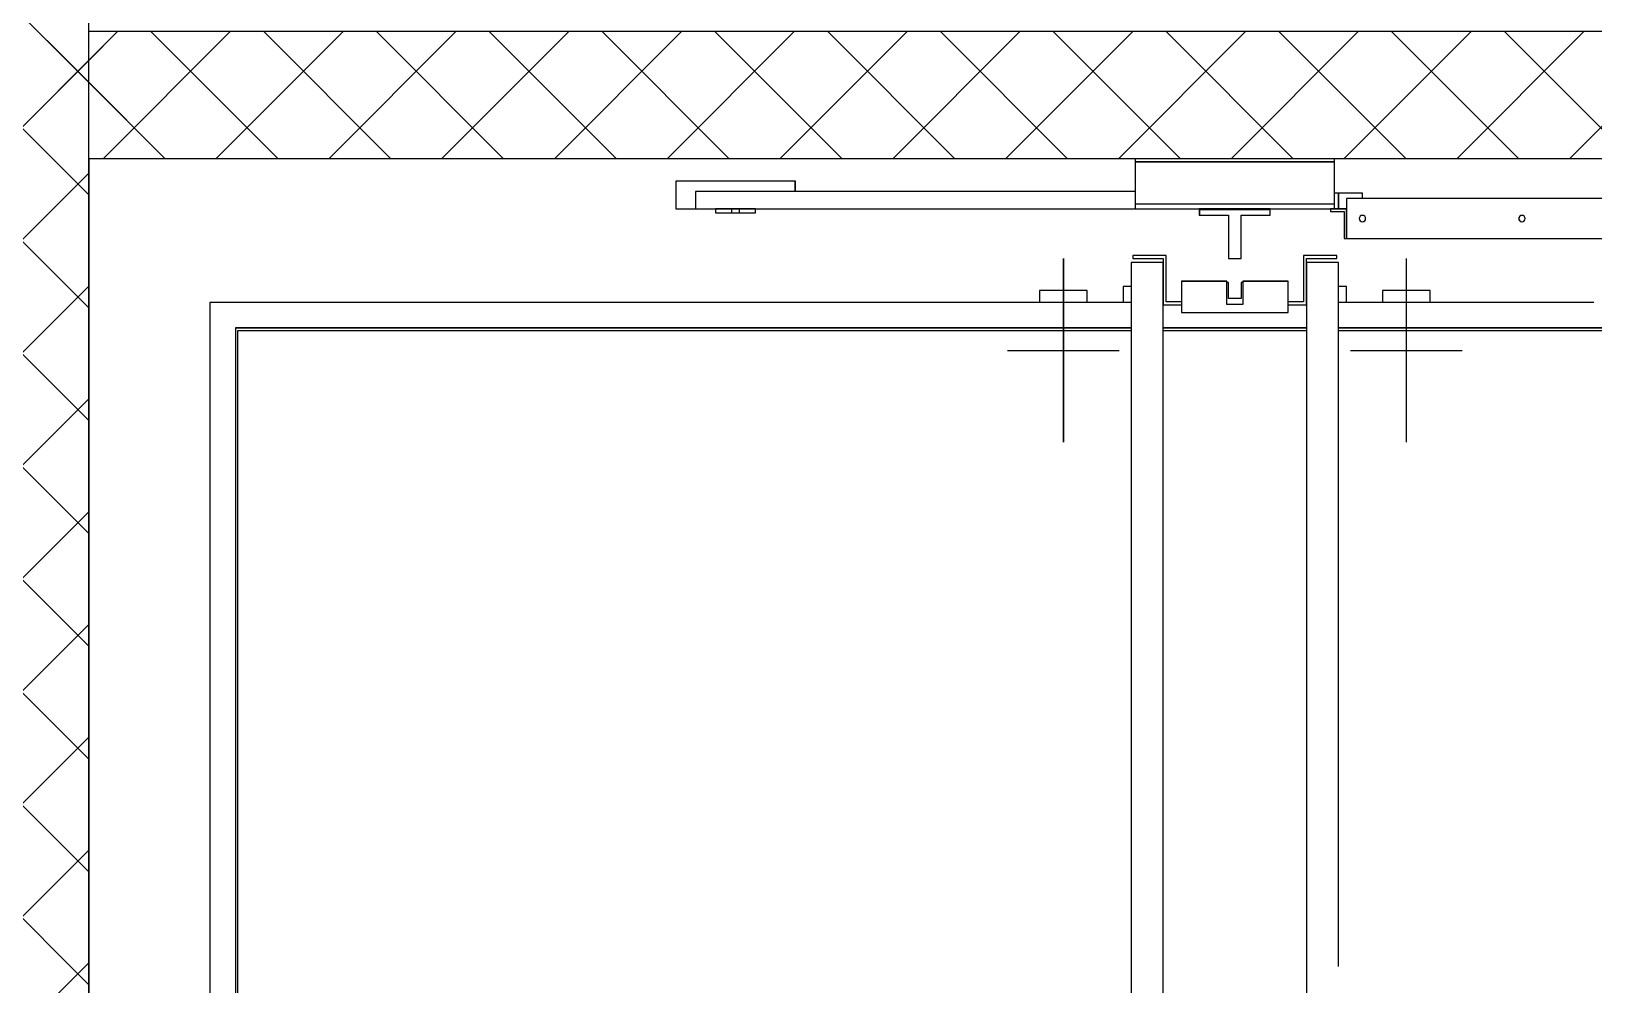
# Model space of a CAD drawing. Header units: millimetres. Extents: x 24747 to 137666, y -34589 to 43444.
# Drawn here: x 111600.2 to 111796.1, y 40464.8 to 40584.3 of the extents above; entities that cross this region are included whole.
import ezdxf

# ---------------------------------------------------------------- set-up
doc = ezdxf.new("R2010")
doc.units = ezdxf.units.MM
doc.header["$LTSCALE"] = 10
for name, color, linetype in [('EPC INTERRATO DEFINITIVO PILASTRI', 5, 'Continuous'), ('X_Ascensori', 6, 'Continuous'), ('X_MURI', 3, 'Continuous')]:
    doc.layers.add(name, color=color, linetype=linetype)
doc.layers.add('EPC RETINI PIANO INTERRATO DEFINITIVO', color=4, linetype='Continuous', lineweight=0)
pattern_1 = [(45, (157624.513, 6383.593), (-7.0710678, 7.0710678), []), (135, (157624.513, 6383.593), (-7.0710678, -7.0710678), [])]

# ---------------------------------------------------------------- blocks, each defined once
blk = doc.blocks.new('A$C63B8221F')
at = {"layer": 'X_Ascensori'}
for p, q in [((42460.8, 21577.83, 0), (42460.8, 21577.43, 0)), ((42485.8, 21577.83, 0), (42460.8, 21577.83, 0)), ((42460.8, 21577.43, 0), (42460.8, 21572.18, 0)), ((42485.8, 21577.43, 0), (42460.8, 21577.43, 0)), ((42460.8, 21577.43, 0), (42485.8, 21577.43, 0)), ((42485.8, 21577.43, 0), (42485.8, 21577.83, 0)), ((42485.8, 21572.18, 0), (42485.8, 21577.43, 0)), ((42403.2, 21575.03, 0), (42403.2, 21571.53, 0)), ((42418.2, 21575.03, 0), (42403.2, 21575.03, 0)), ((42418.2, 21573.73, 0), (42418.2, 21575.03, 0)), ((42405.7, 21573.73, 0), (42405.7, 21571.53, 0)), ((42460.8, 21573.73, 0), (42405.7, 21573.73, 0)), ((42486.3, 21573.53, 0), (42485.8, 21573.53, 0)), ((42486.3, 21571.53, 0), (42486.3, 21573.53, 0)), ((42489.3, 21573.53, 0), (42486.3, 21573.53, 0)), ((42486.3, 21573.53, 0), (42486.3, 21571.53, 0)), ((42487.3, 21572.83, 0), (42487.3, 21567.83, 0)), ((42520.3, 21572.83, 0), (42487.3, 21572.83, 0)), ((42489.3, 21572.83, 0), (42489.3, 21573.53, 0)), ((42403.2, 21571.53, 0), (42405.7, 21571.53, 0)), ((42405.7, 21571.53, 0), (42460.8, 21571.53, 0)), ((42410.2, 21571.53, 0), (42408.2, 21571.53, 0)), ((42408.2, 21571.53, 0), (42408.2, 21571.03, 0)), ((42408.2, 21571.03, 0), (42410.2, 21571.03, 0)), ((42411.2, 21571.53, 0), (42410.2, 21571.53, 0)), ((42410.2, 21571.53, 0), (42410.2, 21571.03, 0)), ((42410.2, 21571.03, 0), (42411.2, 21571.03, 0)), ((42411.2, 21571.03, 0), (42411.2, 21571.53, 0)), ((42413.2, 21571.53, 0), (42411.2, 21571.53, 0)), ((42411.2, 21571.03, 0), (42413.2, 21571.03, 0)), ((42413.2, 21571.03, 0), (42413.2, 21571.53, 0)), ((42460.8, 21572.18, 0), (42460.8, 21571.53, 0)), ((42460.8, 21572.18, 0), (42485.8, 21572.18, 0)), ((42460.8, 21571.53, 0), (42485.8, 21571.53, 0)), ((42477.75, 21571.53, 0), (42468.85, 21571.53, 0)), ((42468.85, 21571.53, 0), (42468.85, 21570.74, 0)), ((42468.85, 21571.53, 0), (42468.85, 21571.48, 0)), ((42468.85, 21571.48, 0), (42477.75, 21571.48, 0)), ((42468.85, 21570.74, 0), (42472.51, 21570.74, 0)), ((42472.51, 21570.74, 0), (42472.51, 21565.33, 0)), ((42474.1, 21565.33, 0), (42474.1, 21570.74, 0)), ((42474.1, 21570.74, 0), (42477.75, 21570.74, 0)), ((42477.75, 21570.74, 0), (42477.75, 21571.53, 0)), ((42477.75, 21571.48, 0), (42477.75, 21571.53, 0)), ((42485.3, 21571.53, 0), (42485.3, 21571.23, 0)), ((42487.3, 21571.53, 0), (42485.3, 21571.53, 0)), ((42485.3, 21571.23, 0), (42487, 21571.23, 0)), ((42485.8, 21571.53, 0), (42485.8, 21572.18, 0)), ((42485.8, 21571.53, 0), (42486.3, 21571.53, 0)), ((42486.3, 21571.53, 0), (42487.3, 21571.53, 0)), ((42487, 21571.23, 0), (42487, 21567.83, 0)), ((42487.3, 21567.83, 0), (42487.3, 21571.53, 0)), ((42488.93, 21570.48, 0), (42488.9, 21570.33, 0)), ((42489.02, 21570.61, 0), (42488.93, 21570.48, 0)), ((42489.15, 21570.7, 0), (42489.02, 21570.61, 0)), ((42489.3, 21570.73, 0), (42489.15, 21570.7, 0)), ((42489.46, 21570.7, 0), (42489.3, 21570.73, 0)), ((42489.59, 21570.61, 0), (42489.46, 21570.7, 0)), ((42489.67, 21570.48, 0), (42489.59, 21570.61, 0)), ((42489.7, 21570.33, 0), (42489.67, 21570.48, 0)), ((42508.93, 21570.48, 0), (42508.9, 21570.33, 0)), ((42509.02, 21570.61, 0), (42508.93, 21570.48, 0)), ((42509.15, 21570.7, 0), (42509.02, 21570.61, 0)), ((42509.3, 21570.73, 0), (42509.15, 21570.7, 0)), ((42509.46, 21570.7, 0), (42509.3, 21570.73, 0)), ((42509.59, 21570.61, 0), (42509.46, 21570.7, 0)), ((42509.67, 21570.48, 0), (42509.59, 21570.61, 0)), ((42509.7, 21570.33, 0), (42509.67, 21570.48, 0)), ((42488.9, 21570.33, 0), (42488.93, 21570.18, 0)), ((42488.93, 21570.18, 0), (42489.02, 21570.05, 0)), ((42489.02, 21570.05, 0), (42489.15, 21569.96, 0)), ((42489.15, 21569.96, 0), (42489.3, 21569.93, 0)), ((42489.3, 21569.93, 0), (42489.46, 21569.96, 0)), ((42489.46, 21569.96, 0), (42489.59, 21570.05, 0)), ((42489.59, 21570.05, 0), (42489.67, 21570.18, 0)), ((42489.67, 21570.18, 0), (42489.7, 21570.33, 0)), ((42508.9, 21570.33, 0), (42508.93, 21570.18, 0)), ((42508.93, 21570.18, 0), (42509.02, 21570.05, 0)), ((42509.02, 21570.05, 0), (42509.15, 21569.96, 0)), ((42509.15, 21569.96, 0), (42509.3, 21569.93, 0)), ((42509.3, 21569.93, 0), (42509.46, 21569.96, 0)), ((42509.46, 21569.96, 0), (42509.59, 21570.05, 0)), ((42509.59, 21570.05, 0), (42509.67, 21570.18, 0)), ((42509.67, 21570.18, 0), (42509.7, 21570.33, 0)), ((42487, 21567.83, 0), (42487.3, 21567.83, 0)), ((42487.3, 21567.83, 0), (42520.3, 21567.83, 0)), ((42451.8, 21565.31, 0), (42451.8, 21542.31, 0)), ((42464.3, 21564.81, 0), (42460.3, 21564.81, 0)), ((42460.3, 21564.81, 0), (42460.3, 21427.81, 0)), ((42460.5, 21565.71, 0), (42460.5, 21565.31, 0)), ((42464.7, 21565.71, 0), (42460.5, 21565.71, 0)), ((42460.5, 21565.31, 0), (42464.3, 21565.31, 0)), ((42464.3, 21565.31, 0), (42464.3, 21559.51, 0)), ((42464.3, 21427.81, 0), (42464.3, 21564.81, 0)), ((42464.7, 21559.91, 0), (42464.7, 21565.71, 0)), ((42472.51, 21565.33, 0), (42474.1, 21565.33, 0)), ((42486.1, 21565.71, 0), (42481.9, 21565.71, 0)), ((42481.9, 21565.71, 0), (42481.9, 21559.91, 0)), ((42482.3, 21565.31, 0), (42486.1, 21565.31, 0)), ((42482.3, 21559.51, 0), (42482.3, 21565.31, 0)), ((42486.3, 21564.81, 0), (42482.3, 21564.81, 0)), ((42482.3, 21564.81, 0), (42482.3, 21427.81, 0)), ((42486.1, 21565.31, 0), (42486.1, 21565.71, 0)), ((42486.3, 21476.56, 0), (42486.3, 21564.81, 0)), ((42494.8, 21565.31, 0), (42494.8, 21542.31, 0)), ((42448.8, 21561.31, 0), (42448.8, 21560.74, 0)), ((42454.8, 21561.31, 0), (42448.8, 21561.31, 0)), ((42448.8, 21560.74, 0), (42448.8, 21559.81, 0)), ((42454.8, 21560.74, 0), (42454.8, 21561.31, 0)), ((42454.8, 21559.81, 0), (42454.8, 21560.74, 0)), ((42459.3, 21561.81, 0), (42459.3, 21559.81, 0)), ((42460.3, 21561.81, 0), (42459.3, 21561.81, 0)), ((42472.3, 21562.46, 0), (42466.6, 21562.46, 0)), ((42466.6, 21562.46, 0), (42466.6, 21558.56, 0)), ((42472.3, 21559.56, 0), (42472.3, 21562.46, 0)), ((42472.5, 21562.31, 0), (42472.3, 21562.31, 0)), ((42472.5, 21560.31, 0), (42472.5, 21562.31, 0)), ((42474.1, 21562.31, 0), (42474.1, 21560.31, 0)), ((42474.3, 21562.31, 0), (42474.1, 21562.31, 0)), ((42480, 21562.46, 0), (42474.3, 21562.46, 0)), ((42474.3, 21562.46, 0), (42474.3, 21559.56, 0)), ((42480, 21558.56, 0), (42480, 21562.46, 0)), ((42487.3, 21561.81, 0), (42486.3, 21561.81, 0)), ((42487.3, 21559.81, 0), (42487.3, 21561.81, 0)), ((42491.8, 21561.31, 0), (42491.8, 21560.74, 0)), ((42497.8, 21561.31, 0), (42491.8, 21561.31, 0)), ((42491.8, 21560.74, 0), (42491.8, 21559.81, 0)), ((42497.8, 21560.74, 0), (42497.8, 21561.31, 0)), ((42497.8, 21559.81, 0), (42497.8, 21560.74, 0)), ((42460.3, 21559.81, 0), (42344.8, 21559.81, 0)), ((42344.8, 21559.81, 0), (42344.8, 21432.81, 0)), ((42464.3, 21559.51, 0), (42466.6, 21559.51, 0)), ((42466.6, 21559.91, 0), (42464.7, 21559.91, 0)), ((42474.3, 21559.56, 0), (42472.3, 21559.56, 0)), ((42474.1, 21560.31, 0), (42472.5, 21560.31, 0)), ((42481.9, 21559.91, 0), (42480, 21559.91, 0)), ((42480, 21559.51, 0), (42482.3, 21559.51, 0)), ((42518.3, 21559.81, 0), (42486.3, 21559.81, 0)), ((42466.6, 21558.56, 0), (42480, 21558.56, 0)), ((42460.3, 21556.61, 0), (42348, 21556.61, 0)), ((42348, 21556.61, 0), (42348, 21436.01, 0)), ((42348.3, 21556.31, 0), (42460.3, 21556.31, 0)), ((42348.3, 21436.31, 0), (42348.3, 21556.31, 0)), ((42482.3, 21556.61, 0), (42464.3, 21556.61, 0)), ((42464.3, 21556.31, 0), (42482.3, 21556.31, 0)), ((42578.6, 21556.61, 0), (42486.3, 21556.61, 0)), ((42486.3, 21556.31, 0), (42578.3, 21556.31, 0)), ((42444.8, 21553.81, 0), (42458.8, 21553.81, 0)), ((42487.8, 21553.81, 0), (42501.8, 21553.81, 0))]:
    blk.add_line(p, q, dxfattribs=at)

msp = doc.modelspace()

# ---------------------------------------------------------------- hatches: boundary and pattern name
at = {"layer": 'EPC RETINI PIANO INTERRATO DEFINITIVO'}
h = msp.add_hatch(dxfattribs=at)
h.set_pattern_fill('_USER', color=256, scale=10, angle=45, style=0, double=1, pattern_type=0)
h.set_pattern_definition(pattern_1)
h.paths.add_polyline_path([(108851.46132, 41258.30505), (108896.46132, 41258.30505), (108896.46132, 41208.30505), (108851.46132, 41208.30505)])
h.paths.add_polyline_path([(108851.46132, 40862.30505), (108896.46132, 40862.30505), (108896.46132, 40812.30505), (108851.46132, 40812.30505)])
h.paths.add_polyline_path([(109268.20701, 40828.18846), (109268.20701, 40801.18846), (109388.20701, 40801.18846), (109388.20701, 40828.18846)])
h.paths.add_polyline_path([(109851.46318, 40784.32741), (109878.46318, 40784.32741), (109878.46318, 40553.62981), (109851.46318, 40553.62981)])
h.paths.add_polyline_path([(110242.97444, 40784.32741), (110269.97444, 40784.32741), (110269.97444, 40664.32741), (110242.97444, 40664.32741)])
h.paths.add_polyline_path([(110952.44177, 40356.30491), (110932.44177, 40356.30491), (110932.44177, 40796.30491), (110952.44177, 40796.30491)])
h.paths.add_polyline_path([(111607.37262, 40584.30491), (111884.43408, 40584.30491), (111884.43408, 40568.32323), (111607.37262, 40568.32323)])
h.paths.add_polyline_path([(111607.37262, 40769.30491), (111884.37262, 40769.30491), (111884.37262, 40796.30491), (111580.37262, 40796.30491), (111580.37262, 40356.30491), (111884.37262, 40356.30491), (111884.37262, 40383.30491), (111607.37262, 40383.30491)])
h = msp.add_hatch(dxfattribs=at)
h.set_pattern_fill('_USER', color=256, scale=10, angle=45, style=0, double=1, pattern_type=0)
h.set_pattern_definition(pattern_1)
h.paths.add_polyline_path([(111884.37262, 40796.30491), (111580.37262, 40796.30491), (111580.37262, 40356.30491), (111884.37262, 40356.30491), (111884.37262, 40383.30491), (111607.37262, 40383.30491), (111607.37262, 40769.30491), (111884.37262, 40769.30491)])
h = msp.add_hatch(dxfattribs=at)
h.set_pattern_fill('_USER', color=256, scale=10, angle=45, style=0, double=1, pattern_type=0)
h.set_pattern_definition(pattern_1)
h.paths.add_polyline_path([(111607.37262, 40568.32323), (111884.43408, 40568.32323), (111884.43408, 40584.30491), (111607.37262, 40584.30491)])

# ---------------------------------------------------------------- linework, layer by layer
at = {"layer": 'EPC INTERRATO DEFINITIVO PILASTRI', "elevation": 0}
msp.add_lwpolyline([(111607.37262, 40769.30491), (111884.37262, 40769.30491), (111884.37262, 40796.30491), (111580.37262, 40796.30491), (111580.37262, 40356.30491), (111884.37262, 40356.30491), (111884.37262, 40383.30491), (111607.37262, 40383.30491), (111607.37262, 40769.30491)], dxfattribs=at)
msp.add_lwpolyline([(111607.37262, 40769.30491), (111884.37262, 40769.30491), (111884.37262, 40796.30491), (111580.37262, 40796.30491), (111580.37262, 40356.30491), (111884.37262, 40356.30491), (111884.37262, 40383.30491), (111607.37262, 40383.30491), (111607.37262, 40769.30491)], dxfattribs=at)
msp.add_lwpolyline([(111607.37262, 40584.30491), (111884.43408, 40584.30491), (111884.43408, 40568.32323), (111607.37262, 40568.32323)], close=True, dxfattribs=at)
msp.add_lwpolyline([(111607.37262, 40584.30491), (111884.43408, 40584.30491), (111884.43408, 40568.32323), (111607.37262, 40568.32323)], close=True, dxfattribs=at)
at = {"layer": 'X_Ascensori'}
for p, q in [((111738.57262, 40568.32323, 0), (111738.57262, 40567.92323, 0)), ((111763.57262, 40568.32323, 0), (111738.57262, 40568.32323, 0)), ((111738.57262, 40567.92323, 0), (111738.57262, 40562.67323, 0)), ((111763.57262, 40567.92323, 0), (111738.57262, 40567.92323, 0)), ((111738.57262, 40567.92323, 0), (111763.57262, 40567.92323, 0)), ((111763.57262, 40567.92323, 0), (111763.57262, 40568.32323, 0)), ((111763.57262, 40562.67323, 0), (111763.57262, 40567.92323, 0)), ((111680.97262, 40565.52323, 0), (111680.97262, 40562.02323, 0)), ((111695.97262, 40565.52323, 0), (111680.97262, 40565.52323, 0)), ((111695.97262, 40564.22323, 0), (111695.97262, 40565.52323, 0)), ((111683.47262, 40564.22323, 0), (111683.47262, 40562.02323, 0)), ((111738.57262, 40564.22323, 0), (111683.47262, 40564.22323, 0)), ((111764.07262, 40564.02323, 0), (111763.57262, 40564.02323, 0)), ((111764.07262, 40562.02323, 0), (111764.07262, 40564.02323, 0)), ((111767.07262, 40564.02323, 0), (111764.07262, 40564.02323, 0)), ((111764.07262, 40564.02323, 0), (111764.07262, 40562.02323, 0)), ((111765.07262, 40563.32323, 0), (111765.07262, 40558.32323, 0)), ((111798.07262, 40563.32323, 0), (111765.07262, 40563.32323, 0)), ((111767.07262, 40563.32323, 0), (111767.07262, 40564.02323, 0)), ((111680.97262, 40562.02323, 0), (111683.47262, 40562.02323, 0)), ((111683.47262, 40562.02323, 0), (111738.57262, 40562.02323, 0)), ((111687.97262, 40562.02323, 0), (111685.97262, 40562.02323, 0)), ((111685.97262, 40562.02323, 0), (111685.97262, 40561.52323, 0)), ((111685.97262, 40561.52323, 0), (111687.97262, 40561.52323, 0)), ((111688.97262, 40562.02323, 0), (111687.97262, 40562.02323, 0)), ((111687.97262, 40562.02323, 0), (111687.97262, 40561.52323, 0)), ((111687.97262, 40561.52323, 0), (111688.97262, 40561.52323, 0)), ((111688.97262, 40561.52323, 0), (111688.97262, 40562.02323, 0)), ((111690.97262, 40562.02323, 0), (111688.97262, 40562.02323, 0)), ((111688.97262, 40561.52323, 0), (111690.97262, 40561.52323, 0)), ((111690.97262, 40561.52323, 0), (111690.97262, 40562.02323, 0)), ((111738.57262, 40562.67323, 0), (111738.57262, 40562.02323, 0)), ((111738.57262, 40562.67323, 0), (111763.57262, 40562.67323, 0)), ((111738.57262, 40562.02323, 0), (111763.57262, 40562.02323, 0)), ((111755.52262, 40562.02323, 0), (111746.62262, 40562.02323, 0)), ((111746.62262, 40562.02323, 0), (111746.62262, 40561.23323, 0)), ((111746.62262, 40562.02323, 0), (111746.62262, 40561.97323, 0)), ((111746.62262, 40561.97323, 0), (111755.52262, 40561.97323, 0)), ((111746.62262, 40561.23323, 0), (111750.27862, 40561.23323, 0)), ((111750.27862, 40561.23323, 0), (111750.27862, 40555.82323, 0)), ((111751.86662, 40555.82323, 0), (111751.86662, 40561.23323, 0)), ((111751.86662, 40561.23323, 0), (111755.52262, 40561.23323, 0)), ((111755.52262, 40561.23323, 0), (111755.52262, 40562.02323, 0)), ((111755.52262, 40561.97323, 0), (111755.52262, 40562.02323, 0)), ((111763.07262, 40562.02323, 0), (111763.07262, 40561.72323, 0)), ((111765.07262, 40562.02323, 0), (111763.07262, 40562.02323, 0)), ((111763.07262, 40561.72323, 0), (111764.77262, 40561.72323, 0)), ((111763.57262, 40562.02323, 0), (111763.57262, 40562.67323, 0)), ((111763.57262, 40562.02323, 0), (111764.07262, 40562.02323, 0)), ((111764.07262, 40562.02323, 0), (111765.07262, 40562.02323, 0)), ((111764.77262, 40561.72323, 0), (111764.77262, 40558.32323, 0)), ((111765.07262, 40558.32323, 0), (111765.07262, 40562.02323, 0)), ((111766.70307, 40560.9763, 0), (111766.67262, 40560.82323, 0)), ((111766.78978, 40561.10607, 0), (111766.70307, 40560.9763, 0)), ((111766.91954, 40561.19278, 0), (111766.78978, 40561.10607, 0)), ((111767.07262, 40561.22323, 0), (111766.91954, 40561.19278, 0)), ((111767.22569, 40561.19278, 0), (111767.07262, 40561.22323, 0)), ((111767.35546, 40561.10607, 0), (111767.22569, 40561.19278, 0)), ((111767.44217, 40560.9763, 0), (111767.35546, 40561.10607, 0)), ((111767.47262, 40560.82323, 0), (111767.44217, 40560.9763, 0)), ((111786.70307, 40560.9763, 0), (111786.67262, 40560.82323, 0)), ((111786.78978, 40561.10607, 0), (111786.70307, 40560.9763, 0)), ((111786.91954, 40561.19278, 0), (111786.78978, 40561.10607, 0)), ((111787.07262, 40561.22323, 0), (111786.91954, 40561.19278, 0)), ((111787.22569, 40561.19278, 0), (111787.07262, 40561.22323, 0)), ((111787.35546, 40561.10607, 0), (111787.22569, 40561.19278, 0)), ((111787.44217, 40560.9763, 0), (111787.35546, 40561.10607, 0)), ((111787.47262, 40560.82323, 0), (111787.44217, 40560.9763, 0)), ((111766.67262, 40560.82323, 0), (111766.70307, 40560.67015, 0)), ((111766.70307, 40560.67015, 0), (111766.78978, 40560.54039, 0)), ((111766.78978, 40560.54039, 0), (111766.91954, 40560.45368, 0)), ((111766.91954, 40560.45368, 0), (111767.07262, 40560.42323, 0)), ((111767.07262, 40560.42323, 0), (111767.22569, 40560.45368, 0)), ((111767.22569, 40560.45368, 0), (111767.35546, 40560.54039, 0)), ((111767.35546, 40560.54039, 0), (111767.44217, 40560.67015, 0)), ((111767.44217, 40560.67015, 0), (111767.47262, 40560.82323, 0)), ((111786.67262, 40560.82323, 0), (111786.70307, 40560.67015, 0)), ((111786.70307, 40560.67015, 0), (111786.78978, 40560.54039, 0)), ((111786.78978, 40560.54039, 0), (111786.91954, 40560.45368, 0)), ((111786.91954, 40560.45368, 0), (111787.07262, 40560.42323, 0)), ((111787.07262, 40560.42323, 0), (111787.22569, 40560.45368, 0)), ((111787.22569, 40560.45368, 0), (111787.35546, 40560.54039, 0)), ((111787.35546, 40560.54039, 0), (111787.44217, 40560.67015, 0)), ((111787.44217, 40560.67015, 0), (111787.47262, 40560.82323, 0)), ((111764.77262, 40558.32323, 0), (111765.07262, 40558.32323, 0)), ((111765.07262, 40558.32323, 0), (111798.07262, 40558.32323, 0)), ((111729.57262, 40555.80491, 0), (111729.57262, 40532.80491, 0)), ((111742.07262, 40555.30491, 0), (111738.07262, 40555.30491, 0)), ((111738.07262, 40555.30491, 0), (111738.07262, 40418.30491, 0)), ((111738.27262, 40556.20491, 0), (111738.27262, 40555.80491, 0)), ((111742.47262, 40556.20491, 0), (111738.27262, 40556.20491, 0)), ((111738.27262, 40555.80491, 0), (111742.07262, 40555.80491, 0)), ((111742.07262, 40555.80491, 0), (111742.07262, 40550.00491, 0)), ((111742.07262, 40418.30491, 0), (111742.07262, 40555.30491, 0)), ((111742.47262, 40550.40491, 0), (111742.47262, 40556.20491, 0)), ((111750.27862, 40555.82323, 0), (111751.86662, 40555.82323, 0)), ((111763.87262, 40556.20491, 0), (111759.67262, 40556.20491, 0)), ((111759.67262, 40556.20491, 0), (111759.67262, 40550.40491, 0)), ((111760.07262, 40555.80491, 0), (111763.87262, 40555.80491, 0)), ((111760.07262, 40550.00491, 0), (111760.07262, 40555.80491, 0)), ((111764.07262, 40555.30491, 0), (111760.07262, 40555.30491, 0)), ((111760.07262, 40555.30491, 0), (111760.07262, 40418.30491, 0)), ((111763.87262, 40555.80491, 0), (111763.87262, 40556.20491, 0)), ((111764.07262, 40467.05491, 0), (111764.07262, 40555.30491, 0)), ((111772.57262, 40555.80491, 0), (111772.57262, 40532.80491, 0)), ((111726.57262, 40551.80491, 0), (111726.57262, 40551.234, 0)), ((111732.57262, 40551.80491, 0), (111726.57262, 40551.80491, 0)), ((111726.57262, 40551.234, 0), (111726.57262, 40550.30491, 0)), ((111732.57262, 40551.234, 0), (111732.57262, 40551.80491, 0)), ((111732.57262, 40550.30491, 0), (111732.57262, 40551.234, 0)), ((111737.07262, 40552.30491, 0), (111737.07262, 40550.30491, 0)), ((111738.07262, 40552.30491, 0), (111737.07262, 40552.30491, 0)), ((111750.07262, 40552.95491, 0), (111744.37262, 40552.95491, 0)), ((111744.37262, 40552.95491, 0), (111744.37262, 40549.05491, 0)), ((111750.07262, 40550.05491, 0), (111750.07262, 40552.95491, 0)), ((111750.27262, 40552.80491, 0), (111750.07262, 40552.80491, 0)), ((111750.27262, 40550.80491, 0), (111750.27262, 40552.80491, 0)), ((111751.87262, 40552.80491, 0), (111751.87262, 40550.80491, 0)), ((111752.07262, 40552.80491, 0), (111751.87262, 40552.80491, 0)), ((111757.77262, 40552.95491, 0), (111752.07262, 40552.95491, 0)), ((111752.07262, 40552.95491, 0), (111752.07262, 40550.05491, 0)), ((111757.77262, 40549.05491, 0), (111757.77262, 40552.95491, 0)), ((111765.07262, 40552.30491, 0), (111764.07262, 40552.30491, 0)), ((111765.07262, 40550.30491, 0), (111765.07262, 40552.30491, 0)), ((111769.57262, 40551.80491, 0), (111769.57262, 40551.234, 0)), ((111775.57262, 40551.80491, 0), (111769.57262, 40551.80491, 0)), ((111769.57262, 40551.234, 0), (111769.57262, 40550.30491, 0)), ((111775.57262, 40551.234, 0), (111775.57262, 40551.80491, 0)), ((111775.57262, 40550.30491, 0), (111775.57262, 40551.234, 0)), ((111738.07262, 40550.30491, 0), (111622.57262, 40550.30491, 0)), ((111622.57262, 40550.30491, 0), (111622.57262, 40423.30491, 0)), ((111742.07262, 40550.00491, 0), (111744.37262, 40550.00491, 0)), ((111744.37262, 40550.40491, 0), (111742.47262, 40550.40491, 0)), ((111752.07262, 40550.05491, 0), (111750.07262, 40550.05491, 0)), ((111751.87262, 40550.80491, 0), (111750.27262, 40550.80491, 0)), ((111759.67262, 40550.40491, 0), (111757.77262, 40550.40491, 0)), ((111757.77262, 40550.00491, 0), (111760.07262, 40550.00491, 0)), ((111796.07262, 40550.30491, 0), (111764.07262, 40550.30491, 0)), ((111744.37262, 40549.05491, 0), (111757.77262, 40549.05491, 0)), ((111738.07262, 40547.10491, 0), (111625.77262, 40547.10491, 0)), ((111625.77262, 40547.10491, 0), (111625.77262, 40426.50491, 0)), ((111626.07262, 40546.80491, 0), (111738.07262, 40546.80491, 0)), ((111626.07262, 40426.80491, 0), (111626.07262, 40546.80491, 0)), ((111760.07262, 40547.10491, 0), (111742.07262, 40547.10491, 0)), ((111742.07262, 40546.80491, 0), (111760.07262, 40546.80491, 0)), ((111856.37262, 40547.10491, 0), (111764.07262, 40547.10491, 0)), ((111764.07262, 40546.80491, 0), (111856.07262, 40546.80491, 0)), ((111722.57262, 40544.30491, 0), (111736.57262, 40544.30491, 0)), ((111765.57262, 40544.30491, 0), (111779.57262, 40544.30491, 0))]:
    msp.add_line(p, q, dxfattribs=at)
at = {"layer": 'X_MURI', "elevation": 0}
msp.add_lwpolyline([(111884.43355, 40568.32323), (111607.37262, 40568.32323), (111607.37262, 40383.30491), (111884.37262, 40383.30491)], dxfattribs=at)

# ---------------------------------------------------------------- block references
at = {"layer": 'X_Ascensori'}
msp.add_blockref('A$C63B8221F', (69277.76917, 18990.49341), dxfattribs=at)

doc.saveas('drawing.dxf')
